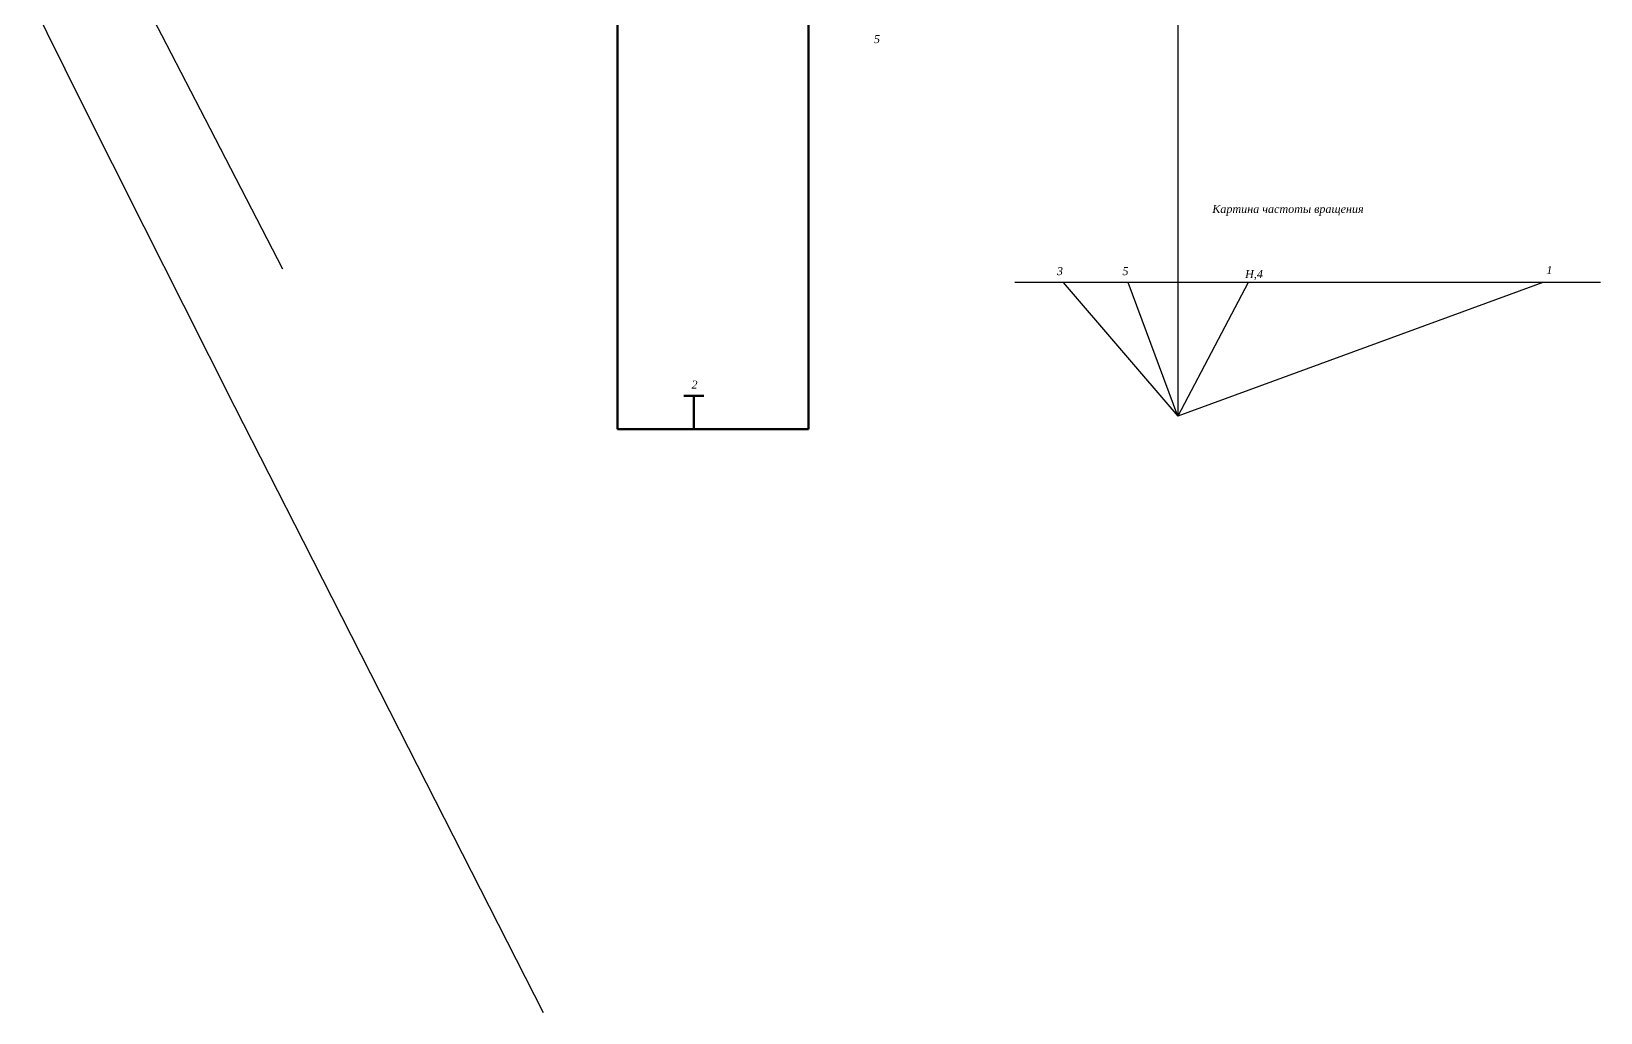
# Model space of a CAD drawing. Header units: millimetres. Extents: x 1322 to 1939, y -282 to 405.
# Drawn here: x 1426.7 to 1916.9, y -282 to 24.5 of the extents above; entities that cross this region are included whole.
import ezdxf

# ---------------------------------------------------------------- set-up
doc = ezdxf.new("R2010")
doc.units = ezdxf.units.MM
doc.styles.get("Standard").update_dxf_attribs({"font": 'timesi.ttf'})

msp = doc.modelspace()

# ---------------------------------------------------------------- linework, layer by layer
for p, q in [((1784.869, 394.387), (1784.869, -95.716)), ((1916.93, -53.923), (1733.904, -53.923)), ((1749.047, -53.923), (1784.869, -95.716)), ((1784.869, -95.716), (1769.342, -53.923)), ((1898.851, -53.923), (1784.869, -95.716)), ((1806.866, -53.923), (1784.869, -95.716))]:
    msp.add_line(p, q)
at = {"lineweight": 70}
for p, q in [((1609.767, 138.542), (1609.767, -99.754)), ((1669.52, 138.542), (1669.52, -99.754)), ((1630.555, -89.331), (1636.805, -89.331)), ((1633.68, -89.331), (1633.68, -99.754)), ((1609.767, -99.754), (1669.52, -99.754))]:
    msp.add_line(p, q, dxfattribs=at)
for points in [[(1505.277, -49.762), (1482.595, -5.864), (1467.421, 23.375), (1456.538, 44.237)], [(1426.694, 33.989), (1431.507, 24.211), (1437.148, 12.816), (1443.843, -0.637), (1451.908, -16.764), (1461.8, -36.457), (1474.203, -61.053), (1490.195, -92.654), (1511.569, -134.763), (1541.555, -193.683), (1586.611, -282.023)]]:
    msp.add_lwpolyline(points)

# ---------------------------------------------------------------- texts
at = {"char_height": 2.5, "width": 8.55596, "attachment_point": 1}
for s, insert in [('5', (1689.917, 23.353)), ('1', (1899.977, -48.804)), ('3', (1747.072, -49.14)), ('5', (1767.557, -49.14)), ('H,4', (1805.869, -50.064)), ('2', (1632.912, -84.585))]:
    msp.add_mtext(s, dxfattribs=dict(at, insert=insert))
at = {"ltscale": 0.1, "insert": (1795.622, -29.695), "char_height": 2.5, "attachment_point": 1}
msp.add_mtext_dynamic_manual_height_columns('Картина частоты вращения', width=102.57111, gutter_width=12.5, heights=[0], dxfattribs=at)

doc.saveas('drawing.dxf')
